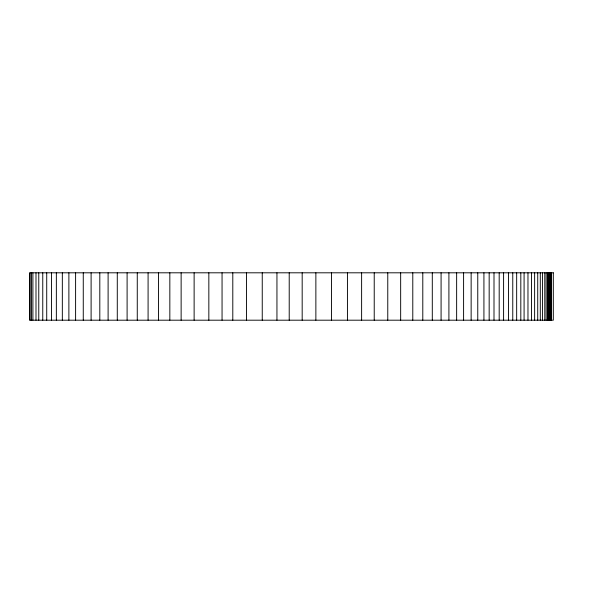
<?xml version="1.0" encoding="UTF-8"?>
<svg xmlns="http://www.w3.org/2000/svg" width="593" height="593" viewBox="0 0 593 593"><rect width="100%" height="100%" fill="white"/><g stroke="black" fill="none" stroke-linecap="round" stroke-linejoin="round"><path stroke-width="0.89" d="M551.52 272.81L551.52 320.19M551.112 272.81L551.112 320.19M550.297 272.81L550.297 320.19M549.859 272.81L549.859 320.19M549.044 272.81L549.044 320.19M548.266 272.81L548.266 320.19M547.458 272.81L547.458 320.19M546.153 272.81L546.153 320.19M544.782 272.81L544.782 320.19M542.528 272.81L542.528 320.19M540.297 272.81L540.297 320.19M537.725 272.81L537.725 320.19M534.627 272.81L534.627 320.19M531.469 272.81L531.469 320.19M527.97 272.81L527.97 320.19M524.086 272.81L524.086 320.19M520.817 272.81L520.817 320.19M516.666 272.81L516.666 320.19M512.767 272.81L512.767 320.19M508.453 272.81L508.453 320.19M503.59 272.81L503.59 320.19M499.187 272.81L499.187 320.19M493.999 272.81L493.999 320.19M489.166 272.81L489.166 320.19M483.925 272.81L483.925 320.19M477.765 272.81L477.765 320.19M471.139 272.81L471.139 320.19M463.593 272.81L463.593 320.19M456.64 272.81L456.64 320.19M448.908 272.81L448.908 320.19M441.081 272.81L441.081 320.19M432.297 272.81L432.297 320.19M422.794 272.81L422.794 320.19M412.787 272.81L412.787 320.19M400.66 272.81L400.66 320.19M387.77 272.81L387.77 320.19M374.227 272.81L374.227 320.19M361.619 272.81L361.619 320.19M347.439 272.81L347.439 320.19M331.531 272.81L331.531 320.19M315.869 272.81L315.869 320.19M302.178 272.81L302.178 320.19M289.214 272.81L289.214 320.19M276.946 272.81L276.946 320.19M262.247 272.81L262.247 320.19M246.473 272.81L246.473 320.19M232.797 272.81L232.797 320.19M222.056 272.81L222.056 320.19M208.84 272.81L208.84 320.19M194.126 272.81L194.126 320.19M181.132 272.81L181.132 320.19M169.835 272.81L169.835 320.19M158.457 272.81L158.457 320.19M148.087 272.81L148.087 320.19M137.265 272.81L137.265 320.19M127.102 272.81L127.102 320.19M117.281 272.81L117.281 320.19M108.104 272.81L108.104 320.19M99.809 272.81L99.809 320.19M91.107 272.81L91.107 320.19M83.265 272.81L83.265 320.19M75.6 272.81L75.6 320.19M68.884 272.81L68.884 320.19M62.332 272.81L62.332 320.19M56.35 272.81L56.35 320.19M51.502 272.81L51.502 320.19M46.721 272.81L46.721 320.19M42.763 272.81L42.763 320.19M38.767 272.81L38.767 320.19M35.995 272.81L35.995 320.19M32.911 272.81L32.911 320.19M31.511 272.81L31.511 320.19M30.095 272.81L30.095 320.19M553.313 272.81L29.65 272.81L29.65 320.19L553.313 320.19L553.313 272.81"/></g></svg>
